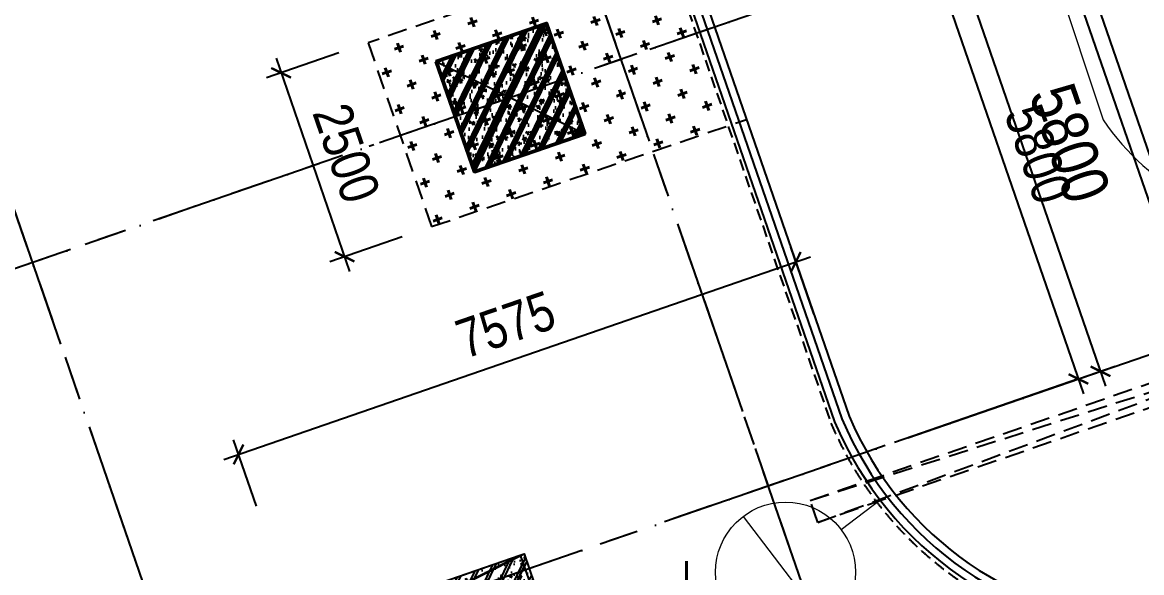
# Model space of a CAD drawing. Header units: millimetres. Extents: x -1534340 to 1713810, y -1348191 to 1114081.
# Drawn here: x 1287855 to 1302238, y -312166 to -305095 of the extents above; entities that cross this region are included whole.
import ezdxf

# ---------------------------------------------------------------- set-up
doc = ezdxf.new("R2010")
doc.units = ezdxf.units.MM
doc.header["$LTSCALE"] = 100
doc.header["$PDMODE"] = 32
doc.header["$PDSIZE"] = 2.5
for name, pattern in [('CENTER2', [1.125, 0.75, -0.125, 0.125, -0.125]), ('DASHED', [4.5, 3, -1.5]), ('HIDDEN', [0.375, 0.25, -0.125]), ('xref.asix of  podium$0$xref.asix of  podium$0$DASHDOT', [1, 0.5, -0.25, 0, -0.25])]:
    doc.linetypes.add(name, pattern=pattern)
for name, color, linetype, lineweight in [('0-Hatch', 250, 'Continuous', 40), ('KT-Net cot', 2, 'Continuous', 50), ('KT-Net cot vach', 6, 'Continuous', 50), ('KT-Net thay', 7, 'Continuous', 15)]:
    doc.layers.add(name, color=color, linetype=linetype, lineweight=lineweight)
for name, color, linetype in [('0-khuat', 3, 'HIDDEN'), ('A-GLAZ', 135, 'Continuous'), ('ccu11-Khuat', 9, 'DASHED'), ('ccu11-Manh', 8, 'Continuous'), ('ccu12-Manh', 8, 'Continuous'), ('ccu12-Thay', 7, 'Continuous'), ('ccu12-Truc', 13, 'CENTER2'), ('KC2-DIM', 251, 'Continuous'), ('KCS_COLUMN', 2, 'Continuous'), ('KT-Dim', 8, 'Continuous'), ('xref.asix of  podium$0$xref.asix of  podium$0$AUDIT_I_220805193045-5', 6, 'Continuous'), ('xref.asix of  podium$0$xref.asix of  podium$0$KC2-DIM', 251, 'Continuous'), ('xref.asix of  podium$0$xref.asix of  podium$0$KT-Kich thuoc', 9, 'Continuous'), ('xref.asix of  podium$0$xref.asix of  podium$0$KT-Luoi truc South Tower', 8, 'xref.asix of  podium$0$xref.asix of  podium$0$DASHDOT'), ('xref.asix of  podium$0$xref.asix of  podium$0$KT-Net cot vach', 6, 'Continuous'), ('Xref_ST_MBDV Cot vach 30.7.2022|Xref_ST_MBDV Cot vach 30.7.2022|Xref_ST_MBDV Cot vach 30.7.2022|Xref_ST_MBDV Cot vach 30.7.2022|KC-Betong', 6, 'Continuous')]:
    doc.layers.add(name, color=color, linetype=linetype)
doc.styles.add('Arial Narrow', font='ARIALN.TTF')
doc.dimstyles.new('ccu12-200', dxfattribs={"dimscale": 200, "dimtxt": 2.5, "dimasz": 1, "dimexe": 1, "dimexo": 2, "dimgap": 1, "dimtad": 1, "dimdec": 0, "dimrnd": 5, "dimdsep": 46, "dimtxsty": 'Arial Narrow', "dimblk": 'ARCHTICK', "dimcen": -1, "dimdle": 1, "dimclrd": 256, "dimclre": 256, "dimclrt": 3, "dimadec": 0, "dimazin": 2, "dimtfac": 0.1, "dimtdec": 0, "dimtmove": 0, "dimatfit": 1, "dimldrblk": 'ARCHTICK', "dimfxl": 1, "dimtvp": 0.8333333333333334, "dimtolj": 1, "dimtzin": 12, "dimarcsym": 0})
doc.dimstyles.new('CCU_1-200', dxfattribs={"dimscale": 200, "dimtxt": 3, "dimasz": 1, "dimexe": 1, "dimexo": 2, "dimgap": 0.5, "dimtad": 1, "dimdec": 0, "dimdsep": 46, "dimtxsty": 'Arial Narrow', "dimblk": 'ARCHTICK', "dimcen": -1, "dimdle": 1, "dimclrd": 256, "dimclre": 256, "dimclrt": 3, "dimadec": 0, "dimazin": 2, "dimtfac": 0.1, "dimtdec": 0, "dimtix": 1, "dimtmove": 2, "dimatfit": 1, "dimfxl": 1, "dimtvp": 0.8333333333333334, "dimtolj": 1, "dimtzin": 12, "dimarcsym": 0})
pattern_1 = [(49.99999999999999, (-549.9999999999709, 3049.999999999996), (286.9040730403014, -25.10085399303804), [30, -330]), (355, (-549.9999999999709, 3049.999999999996), (-55.50053344520001, 300.8768534800047), [24, -264]), (100.4514, (-526.0913279999709, 3047.908263999996), (231.4037526856086, 275.7758168243814), [25.496076, -280.4568448]), (46.18420000000001, (-549.9999999999709, 3129.999999999996), (426.8964194502578, -66.20760573160723), [45, -495]), (96.6356, (-514.4253019999708, 3124.482677199996), (373.8650822194813, 389.6471483601767), [38.2441152, -420.6852]), (351.1842, (-549.9999999999709, 3129.999999999996), (373.8647780534509, 389.6474403701299), [36, -396]), (21, (-509.9999999999709, 3109.999999999996), (238.7628208473847, -161.0475562661355), [30, -330]), (326.0000000000001, (-509.9999999999709, 3109.999999999996), (97.32613276863269, 290.0600180187412), [24, -264]), (71.4514, (-490.1031067999709, 3096.579357599996), (336.089051432596, 129.012198683981), [25.496076, -280.4568448]), (37.50000000000001, (-549.9999999999709, 3049.999999999996), (4.863942126916267, 133.1575415325246), [0, -260.8, 0, -268, 0, -265]), (7.499999999999999, (-549.9999999999709, 3049.999999999996), (105.2278149768594, 157.7646847529441), [0, -152.8, 0, -254.8, 0, -101]), (327.5, (-639.1999999999709, 3049.999999999996), (213.5289744689636, -9.021948693751902), [0, -100, 0, -312, 0, -414]), (317.5, (-679.1999999999709, 3049.999999999996), (233.2744677369545, 40.04199293292709), [0, -130, 0, -207.2, 0, -294]), (45, (-549.9999999999709, 3049.999999999996), (-120.2081528017131, 120.2081528017131), []), (45, (-549.9999999999709, 3098.999999999996), (-120.2081528017131, 120.2081528017131), [])]
pattern_2 = [(49.99999999999999, (550, -550), (286.9040730403014, -25.10085399303804), [30, -330]), (355, (550, -550), (-55.50053344520001, 300.8768534800047), [24, -264]), (100.4514, (573.908672, -552.091736), (231.4037526856086, 275.7758168243814), [25.496076, -280.4568448]), (46.18420000000001, (550, -470), (426.8964194502578, -66.20760573160723), [45, -495]), (96.6356, (585.574698, -475.5173228), (373.8650822194813, 389.6471483601767), [38.2441152, -420.6852]), (351.1842, (550, -470), (373.8647780534509, 389.6474403701299), [36, -396]), (21, (590, -490), (238.7628208473847, -161.0475562661355), [30, -330]), (326.0000000000001, (590, -490), (97.32613276863269, 290.0600180187412), [24, -264]), (71.4514, (609.8968932, -503.4206424), (336.089051432596, 129.012198683981), [25.496076, -280.4568448]), (37.50000000000001, (550, -550), (4.863942126916267, 133.1575415325246), [0, -260.8, 0, -268, 0, -265]), (7.499999999999999, (550, -550), (105.2278149768594, 157.7646847529441), [0, -152.8, 0, -254.8, 0, -101]), (327.5, (460.8, -550), (213.5289744689636, -9.021948693751902), [0, -100, 0, -312, 0, -414]), (317.5, (420.8, -550), (233.2744677369545, 40.04199293292709), [0, -130, 0, -207.2, 0, -294]), (45, (550, -550), (-120.2081528017131, 120.2081528017131), []), (45, (550, -501), (-120.2081528017131, 120.2081528017131), [])]

# ---------------------------------------------------------------- blocks, each defined once
blk = doc.blocks.new('MBKC-T1-PN')
at = {"layer": '0-Hatch', "ltscale": 2}
h = blk.add_hatch(dxfattribs=at)
h.set_pattern_fill('CROSS', color=256, scale=1000, angle=109.047137953997, style=0)
h.set_pattern_definition([(109.0471379539969, (4095379.558955854, -6944049.572572802), (-317.8990851971258, 154.7261181275824), [124.9999999999992, -374.9999999999968]), (199.0471379539969, (4095418.240485385, -6943970.097801504), (-154.7261181275824, -317.8990851971258), [124.9999999999992, -374.9999999999967])])
h.paths.add_polyline_path([(63504.96858907817, -3306.437818571052), (59697.03626624704, -4607.525491593929), (60512.90082559898, -6970.651603504433), (64320.83314843057, -5669.563930481556)])
h = blk.add_hatch(dxfattribs=at)
h.set_pattern_fill('CROSS', color=256, scale=1000, angle=90.00000000000001, style=0)
h.set_pattern_definition([(90, (-894364.7616369408, 300749.4537652719), (-6350.000000000002, 6350), [3175, -9525.000000000002]), (180, (-892777.2616369408, 302336.9537652719), (-6350, -6350.000000000002), [3175, -9525.000000000002])])
h.paths.add_polyline_path([(44970.57265213598, -15576.86343265424), (64016.33649875247, -9001.349103040586), (65302.47815265995, -12726.61666239559), (73786.80464420305, -12726.61666239559), (73786.804644207, -25676.61616688932), (62786.8044734241, -25676.61616688932), (62786.8044734241, -28976.61616601376), (49596.80166034354, -28976.61616601376)])
at = {"layer": '0-khuat', "ltscale": 10}
for p, q in [((63742.30975785782, -3230.265721121163), (59697.03626624704, -4607.525491593929)), ((59697.03626624704, -4607.525491593929), (60512.90082559898, -6970.651603504433)), ((60512.90082559898, -6970.651603504433), (64559.68563075713, -5592.877288995835))]:
    blk.add_line(p, q, dxfattribs=at)
at = {"layer": 'ccu11-Khuat', "ltscale": 0.5, "elevation": -0.1248620286703281}
blk.add_lwpolyline([(100590.5864808073, -35426.61506945355), (55455.55192690738, -35426.61506945355, -0.3269618123751123), (50827.94980508671, -32029.33521380113), (46319.23951797537, -19000.21078809898, 0.4276624970093012), (30482.82222025329, -12597.84133938845), (15440.22126940242, -17787.66880758357, -0.1965409036496166), (11052.14983252855, -17540.17514300876, -0.04529122358984782), (3605.473727127304, -9503.081798993808), (-504.3626536345109, -3435.722267398494, -0.3990343803495413), (1771.304140177555, 352.6720043509267), (31190.7288702894, 10495.31749677, -0.1204403028230274), (42591.70211395179, 11817.81507882464), (58406.76826363965, 7707.460248947376, -0.2262547279600852), (60280.00056402339, 6012.837931064423), (65645.2552123724, -9495.342720050656, 0.2916469557633262), (69738.37575314008, -12326.61538209155), (89786.80552536738, -12326.61538209155)], format="xyb", dxfattribs=at)
at = {"layer": 'ccu12-Thay', "ltscale": 0.5, "elevation": -0.1248620286703281}
blk.add_lwpolyline([(31106.50964570185, 10730.72245935566, -0.1205795836710196), (42638.87529900065, 12063.86032439285), (58473.93133406853, 7948.310099115886, -0.2272385897093211), (60513.96545474557, 6101.210590459232), (65878.82024020283, -9405.814263519424, 0.2908633368540378), (69743.14055128163, -12076.61538209155), (90036.80552536761, -12076.61538209155)], format="xyb", dxfattribs=at)
blk = doc.blocks.new('_ARCHTICK')
at = {"color": 0, "linetype": 'ByBlock', "const_width": 0.15}
blk.add_lwpolyline([(-0.5, -0.5), (0.5, 0.5)], dxfattribs=at)
blk = doc.blocks.new('*D1143')
at = {"layer": 'Defpoints', "color": 0, "transparency": 16777216}
for p in [(373325.7696821648, -61952.19573245836, 0.0007356123916695267), (377787.2921651834, -66547.80520600892), (375217.9121880564, -67434.87730544891, 0.0007666026713804702)]:
    blk.add_point(p, dxfattribs=at)
at = {"layer": 'KT-Dim', "lineweight": -2, "transparency": 16777216}
for p, q in [((375829.21957744, -60876.30172406523), (377852.5612514373, -66736.85532206162)), ((373703.8699142704, -61821.65755995034), (376083.5387797467, -61000.08275386402)), ((375596.012420162, -67304.3391329409), (377976.3422812361, -66482.53611975488))]:
    blk.add_line(p, q, dxfattribs=at)
at = {"layer": 'KT-Dim', "lineweight": -2, "transparency": 16777216, "xscale": 200, "yscale": 200, "zscale": 200}
for p, rotation in [((375894.488663694, -61065.35184011799), 109.0471074728855), ((377787.2921651833, -66547.80520600885), 289.0471074728856)]:
    blk.add_blockref('_ARCHTICK', p, dxfattribs=dict(at, rotation=rotation))
at = {"layer": 'KT-Dim', "color": 3, "transparency": 16777216, "insert": (377271.250236947, -63657.99785587308), "char_height": 500, "attachment_point": 5, "rotation": 289.04710747288556, "style": 'Arial Narrow'}
blk.add_mtext('\\A1;5800', dxfattribs=at)
blk = doc.blocks.new('*D1124')
at = {"layer": 'Defpoints', "color": 0, "transparency": 16777216}
for p in [(366646.887502437, -37704.25700299309, 0.0008513056641429317), (379299.6929281667, -66025.65167231504), (376730.3129510398, -66912.72377175502, 0.0007666026713804702)]:
    blk.add_point(p, dxfattribs=at)
at = {"layer": 'KT-Dim', "lineweight": -2, "transparency": 16777216}
for p, q in [((369150.3500194298, -36628.3586369831), (379364.9620144206, -66214.70178836775)), ((367024.9877345426, -37573.71883048504), (369404.6692217365, -36752.13966678189)), ((377108.4131831453, -66782.185599247), (379488.7430442194, -65960.38258606098))]:
    blk.add_line(p, q, dxfattribs=at)
at = {"layer": 'KT-Dim', "lineweight": -2, "transparency": 16777216, "xscale": 200, "yscale": 200, "zscale": 200}
for p, rotation in [((369215.6191056837, -36817.40875303587), 109.0471074728855), ((379299.6929281667, -66025.65167231495), 289.0471074728856)]:
    blk.add_blockref('_ARCHTICK', p, dxfattribs=dict(at, rotation=rotation))
at = {"layer": 'KT-Dim', "color": 3, "transparency": 16777216, "insert": (374688.0158394334, -51272.94954548511), "char_height": 500, "attachment_point": 5, "rotation": 289.04710747288556, "style": 'Arial Narrow'}
blk.add_mtext('\\A1;30900', dxfattribs=at)
blk = doc.blocks.new('*U150')
h = blk.add_hatch()
h.set_pattern_fill('VATLIEU04', color=250, scale=40, style=0, pattern_type=2)
h.set_pattern_definition(pattern_1)
h.paths.add_polyline_path([(-475, -474.9999999999998), (-75, -475.0000000000038), (-74.9999999999709, 2524.999999999996), (-474.9999999999709, 2525)])
at = {"color": 6, "ltscale": 0.25}
blk.add_lwpolyline([(-475, -474.9999999999998), (-75, -475.0000000000038), (-74.9999999999709, 2524.999999999996), (-474.9999999999709, 2525)], close=True, dxfattribs=at)
at = {"layer": 'Defpoints', "linetype": 'ByBlock', "ltscale": 30}
for p, q in [((-75, -475.0000000000038), (-474.9999999999709, 2525)), ((-475, -474.9999999999998), (-74.9999999999709, 2524.999999999996))]:
    blk.add_line(p, q, dxfattribs=at)
blk = doc.blocks.new('*U151')
h = blk.add_hatch()
h.set_pattern_fill('VATLIEU04', color=250, scale=40, style=0, pattern_type=2)
h.set_pattern_definition(pattern_2)
h.paths.add_polyline_path([(-475, 475), (1025, 475), (1025, -1025), (-475, -1025)])
at = {"color": 6, "ltscale": 0.25}
blk.add_lwpolyline([(-475, 475), (1025, 475), (1025, -1025), (-475, -1025)], close=True, dxfattribs=at)
at = {"layer": 'Defpoints', "linetype": 'ByBlock', "ltscale": 30}
for p, q in [((1025, 475), (-475, -1025)), ((-475, 475), (1025, -1025))]:
    blk.add_line(p, q, dxfattribs=at)
blk = doc.blocks.new('MBDV-B1-T1-PN')
at = {"layer": 'KT-Net cot vach', "rotation": 19.04713795399666}
blk.add_blockref('*U151', (61177.34796688659, -5141.516692961333), dxfattribs=at)
at = {"layer": 'Xref_ST_MBDV Cot vach 30.7.2022|Xref_ST_MBDV Cot vach 30.7.2022|Xref_ST_MBDV Cot vach 30.7.2022|Xref_ST_MBDV Cot vach 30.7.2022|KC-Betong', "linetype": 'ByBlock', "xscale": -0.9999999999999989, "rotation": 289.0471379532163}
blk.add_blockref('*U150', (59241.89047800889, -11945.67000419629), dxfattribs=at)
blk = doc.blocks.new('*D1340')
at = {"layer": 'Defpoints', "color": 0, "ltscale": 0.5, "transparency": 16777216}
for p in [(1296065.794023228, -303176.7990146437), (1296336.930678435, -303961.6534836288, -0.1248620286703281), (1292297.906733668, -305356.9789687459)]:
    blk.add_point(p, dxfattribs=at)
at = {"layer": 'KC2-DIM', "lineweight": -2, "ltscale": 0.5, "transparency": 16777216}
for p, q in [((1296206.320377608, -303583.5781613478), (1296000.488872815, -302987.7613535032)), ((1291837.732417321, -304637.4296501742), (1296254.831684369, -303111.4938642303)), ((1292167.296432842, -304978.9036464649), (1291961.464928048, -304383.0868386202))]:
    blk.add_line(p, q, dxfattribs=at)
at = {"layer": 'KC2-DIM', "lineweight": -2, "ltscale": 0.5, "transparency": 16777216, "xscale": 200, "yscale": 200, "zscale": 200}
for p, rotation in [((1296065.794023228, -303176.7990146437), 19.05803786654431), ((1292026.770078462, -304572.1244997607), 199.0580378665443)]:
    blk.add_blockref('_ARCHTICK', p, dxfattribs=dict(at, rotation=rotation))
at = {"layer": 'KC2-DIM', "color": 3, "ltscale": 0.5, "transparency": 16777216, "insert": (1293897.619286031, -303444.1302874605), "char_height": 500, "attachment_point": 5, "rotation": 19.058037866544307, "style": 'Arial Narrow', "bg_fill": 3, "box_fill_scale": 1.1, "bg_fill_color": 256, "bg_fill_true_color": 13158600, "bg_fill_transparency": 0}
blk.add_mtext('\\A1;4275', dxfattribs=at)
blk = doc.blocks.new('*D1341')
at = {"layer": 'Defpoints', "color": 0, "ltscale": 0.5, "transparency": 16777216}
for p in [(1292297.906733668, -305356.9789687459), (1293113.77129302, -307720.1050806565), (1291995.485398264, -308106.191047104)]:
    blk.add_point(p, dxfattribs=at)
at = {"layer": 'KC2-DIM', "lineweight": -2, "ltscale": 0.5, "transparency": 16777216}
for p, q in [((1291919.806555763, -305487.5172982421), (1290990.570749959, -305808.3340999417)), ((1291114.351674164, -305554.0148462406), (1292060.754563012, -308295.2411360569)), ((1292735.671115114, -307850.6434101528), (1291806.435309311, -308171.4602118522))]:
    blk.add_line(p, q, dxfattribs=at)
at = {"layer": 'KC2-DIM', "lineweight": -2, "ltscale": 0.5, "transparency": 16777216, "xscale": 200, "yscale": 200, "zscale": 200}
for p, rotation in [((1291179.620838912, -305743.0649351935), 109.0471312622707), ((1291995.485398264, -308106.191047104), 289.0471312622706)]:
    blk.add_blockref('_ARCHTICK', p, dxfattribs=dict(at, rotation=rotation))
at = {"layer": 'KC2-DIM', "color": 3, "ltscale": 0.5, "transparency": 16777216, "insert": (1292017.912879406, -306776.0471452717), "char_height": 500, "attachment_point": 5, "rotation": 289.0471312622707, "style": 'Arial Narrow', "bg_fill": 3, "box_fill_scale": 1.1, "bg_fill_color": 256, "bg_fill_true_color": 13158600, "bg_fill_transparency": 0}
blk.add_mtext('\\A1;2500', dxfattribs=at)
blk = doc.blocks.new('*D1373')
at = {"layer": 'Defpoints', "color": 0, "ltscale": 0.5, "transparency": 16777216}
for p in [(1297794.545024164, -308173.1680762052), (1298155.627441316, -309218.5666773091, -0.1248620286703281), (1290993.994006942, -311692.2067878954)]:
    blk.add_point(p, dxfattribs=at)
at = {"layer": 'KC2-DIM', "lineweight": -2, "ltscale": 0.5, "transparency": 16777216}
for p, q in [((1298025.037202007, -308840.4844251508), (1297729.249904509, -307984.126950126)), ((1290443.870463711, -310712.1033064461), (1297983.586150243, -308107.8729565506)), ((1290863.403767633, -311314.1245357371), (1290567.616470135, -310457.7670607123))]:
    blk.add_line(p, q, dxfattribs=at)
at = {"layer": 'KC2-DIM', "lineweight": -2, "ltscale": 0.5, "transparency": 16777216, "xscale": 200, "yscale": 200, "zscale": 200}
for p, rotation in [((1297794.545024164, -308173.1680762052), 19.05499765289829), ((1290632.91158979, -310646.8081867915), 199.0549976528983)]:
    blk.add_blockref('_ARCHTICK', p, dxfattribs=dict(at, rotation=rotation))
at = {"layer": 'KC2-DIM', "color": 3, "ltscale": 0.5, "transparency": 16777216, "insert": (1294065.422423846, -308980.6159012376), "char_height": 500, "attachment_point": 5, "rotation": 19.054997652898283, "style": 'Arial Narrow', "bg_fill": 3, "box_fill_scale": 1.1, "bg_fill_color": 256, "bg_fill_true_color": 13158600, "bg_fill_transparency": 0}
blk.add_mtext('\\A1;7575', dxfattribs=at)
blk = doc.blocks.new('VACH-NN-PN-T1')
at = {"layer": 'KCS_COLUMN', "linetype": 'HIDDEN', "ltscale": 10}
for p, q in [((67081.11440987396, -22701.23443988373), (78846.10788214393, -18322.01623954385)), ((66983.21527863783, -22417.65771282808), (78944.0116623817, -18605.59136154031))]:
    blk.add_line(p, q, dxfattribs=at)
blk.add_lwpolyline([(67081.11905887583, -22701.23283482454), (66983.21527863783, -22417.65771282808), (78846.10788214393, -18322.01623954385), (78944.0116623817, -18605.59136154031)], close=True, dxfattribs=at)
blk = doc.blocks.new('*U2802')
h = blk.add_hatch()
h.set_pattern_fill('VATLIEU04', color=250, scale=40, style=0, pattern_type=2)
h.set_pattern_definition(pattern_2)
h.paths.add_polyline_path([(-475, 475), (1025, 475), (1025, -1025), (-475, -1025)])
at = {"color": 6, "ltscale": 0.25}
blk.add_lwpolyline([(-475, 475), (1025, 475), (1025, -1025), (-475, -1025)], close=True, dxfattribs=at)
at = {"layer": 'Defpoints', "linetype": 'ByBlock', "ltscale": 30}
for p, q in [((1025, 475), (-475, -1025)), ((-475, 475), (1025, -1025))]:
    blk.add_line(p, q, dxfattribs=at)
blk = doc.blocks.new('*U2800')
h = blk.add_hatch()
h.set_pattern_fill('VATLIEU04', color=250, scale=40, style=0, pattern_type=2)
h.set_pattern_definition(pattern_1)
h.paths.add_polyline_path([(-475, -474.9999999999998), (-75, -475.0000000000038), (-74.9999999999709, 2524.999999999996), (-474.9999999999709, 2525)])
at = {"color": 6, "ltscale": 0.25}
blk.add_lwpolyline([(-475, -474.9999999999998), (-75, -475.0000000000038), (-74.9999999999709, 2524.999999999996), (-474.9999999999709, 2525)], close=True, dxfattribs=at)
at = {"layer": 'Defpoints', "linetype": 'ByBlock', "ltscale": 30}
for p, q in [((-75, -475.0000000000038), (-474.9999999999709, 2525)), ((-475, -474.9999999999998), (-74.9999999999709, 2524.999999999996))]:
    blk.add_line(p, q, dxfattribs=at)
blk = doc.blocks.new('xref.asix of  podium$0$xref.asix of  podium$0$MBCot-PN-flat-22')
at = {"layer": 'xref.asix of  podium$0$xref.asix of  podium$0$AUDIT_I_220805193045-5', "linetype": 'ByBlock', "xscale": -0.9999999999999999, "rotation": 289.0471379532163}
blk.add_blockref('*U2800', (59289.1498957742, -11929.35427856341, 4.684439631858491e-05), dxfattribs=at)
at = {"layer": 'xref.asix of  podium$0$xref.asix of  podium$0$KT-Net cot vach', "rotation": 19.04713795399666}
blk.add_blockref('*U2802', (61177.34815428592, -5141.517130494583), dxfattribs=at)
blk = doc.blocks.new('*D2860')
at = {"layer": 'Defpoints', "color": 0, "transparency": 16777216}
for p in [(-40684.27925670334, 38336.63907999452), (-37450.90577111414, 33317.01419353685), (-38791.475754885, 32854.18571421679)]:
    blk.add_point(p, dxfattribs=at)
at = {"layer": 'xref.asix of  podium$0$xref.asix of  podium$0$KT-Kich thuoc', "lineweight": -2, "transparency": 16777216}
for p, q in [((-39408.97835541391, 38988.51767666984), (-37385.63668497497, 33127.96407744443)), ((-40306.1790245185, 38467.17725227288), (-39154.65915318231, 38864.7366467166)), ((-38413.37552270017, 32984.72388649514), (-37261.85565502173, 33382.28327967603))]:
    blk.add_line(p, q, dxfattribs=at)
at = {"layer": 'xref.asix of  podium$0$xref.asix of  podium$0$KT-Kich thuoc', "lineweight": -2, "transparency": 16777216, "xscale": 200, "yscale": 200, "zscale": 200}
for p, rotation in [((-39343.70926927473, 38799.46756057742), 109.0471074380958), ((-37450.90577111414, 33317.01419353685), 289.0471074380958)]:
    blk.add_blockref('_ARCHTICK', p, dxfattribs=dict(at, rotation=rotation))
at = {"layer": 'xref.asix of  podium$0$xref.asix of  podium$0$KT-Kich thuoc', "color": 3, "transparency": 16777216, "insert": (-37846.2914838139, 36248.47302323207), "char_height": 600, "attachment_point": 5, "rotation": 289.04710743809585, "style": 'Arial Narrow'}
blk.add_mtext('\\A1;5800', dxfattribs=at)
blk = doc.blocks.new('*D2838')
at = {"layer": 'Defpoints', "color": 0, "transparency": 16777216}
for p in [(-48875.54985695332, 62062.42943764805), (-36033.03017826203, 33806.5331443351), (-38791.4760327246, 32854.18651897169)]:
    blk.add_point(p, dxfattribs=at)
at = {"layer": 'xref.asix of  podium$0$xref.asix of  podium$0$KT-Kich thuoc', "lineweight": -2, "transparency": 16777216}
for p, q in [((-46182.37306914905, 63203.82618582961), (-35967.76109212286, 33617.48302824268)), ((-48497.44962476849, 62192.96760992641), (-45928.05386691745, 63080.04515587637)), ((-38413.37580053977, 32984.72469125005), (-35843.98006216961, 33871.80223047428))]:
    blk.add_line(p, q, dxfattribs=at)
at = {"layer": 'xref.asix of  podium$0$xref.asix of  podium$0$KT-Kich thuoc', "lineweight": -2, "transparency": 16777216, "xscale": 200, "yscale": 200, "zscale": 200}
for p, rotation in [((-46117.10398300987, 63014.77606973719), 109.0471074380958), ((-36033.03017826203, 33806.5331443351), 289.0471074380958)]:
    blk.add_blockref('_ARCHTICK', p, dxfattribs=dict(at, rotation=rotation))
at = {"layer": 'xref.asix of  podium$0$xref.asix of  podium$0$KT-Kich thuoc', "color": 3, "transparency": 16777216, "insert": (-40690.97037478242, 48543.26304705357), "char_height": 600, "attachment_point": 5, "rotation": 289.04710743809585, "style": 'Arial Narrow'}
blk.add_mtext('\\A1;30900', dxfattribs=at)
blk = doc.blocks.new('Grid-ST-flat-3')
at = {"layer": 'ccu12-Truc', "ltscale": 30}
for p, q in [((361622.2284453711, -32650.90975400561), (374729.8888652187, -70616.82275023795)), ((354060.2251921427, -35261.67722702224), (370215.9049475128, -82056.07930523856)), ((377595.9390357225, -60477.92775269796), (312746.7367284151, -82866.99351539748)), ((377787.2916931123, -66547.80383867014), (314639.5431473439, -88349.44587364572))]:
    blk.add_line(p, q, dxfattribs=at)
at = {"layer": 'KT-Dim'}
for base, p1, p2, picture, middle in [((379299.6929281667, -66025.65167231504, -0.0008513056641429317), (366646.887502437, -37704.25700299308), (376730.3129510398, -66912.723771755, -8.470299276246152e-05), '*D1124', (374688.0158394334, -51272.94954548511, -0.0008513056641429317)), ((377787.2921651834, -66547.80520600892, -0.0007356123916695267), (373325.7696821648, -61952.19573245838), (375217.9121880564, -67434.87730544893, 3.099027971094348e-05), '*D1143', (377271.250236947, -63657.99785587308, -0.0007356123916695267))]:
    dim = blk.add_linear_dim(base=base, p1=p1, p2=p2, angle=109.0471074728856, dimstyle='ccu12-200', dxfattribs=at)
    dim.commit()
    dim.dimension.update_dxf_attribs({"geometry": picture, "text_midpoint": middle})
blk = doc.blocks.new('xref.asix of  podium$0$xref.asix of  podium$0$Asix South Tower')
at = {"layer": 'xref.asix of  podium$0$xref.asix of  podium$0$KT-Luoi truc South Tower', "ltscale": 10}
for p, q in [((-53965.3708366137, 67304.51608048682), (-40792.54849417135, 29149.86369040317)), ((-61527.3740898408, 64693.74860747019), (-45306.53241187707, 17710.6071354025)), ((-37736.78259606101, 39354.25279267691), (-105450.5498458836, 15976.20623329247)), ((-37735.1456662789, 33218.88260197092), (-103274.1683006845, 10591.65765681572))]:
    blk.add_line(p, q, dxfattribs=at)
at = {"layer": 'xref.asix of  podium$0$xref.asix of  podium$0$KT-Kich thuoc'}
dim = blk.add_linear_dim(base=(-36033.03017826203, 33806.5331443351), p1=(-48875.54985695332, 62062.42943764804), p2=(-38791.4760327246, 32854.18651897169), angle=109.0471074380958, dimstyle='CCU_1-200', dxfattribs=at)
dim.commit()
dim.dimension.update_dxf_attribs({"geometry": '*D2838', "text_midpoint": (-40690.97037478242, 48543.26304705357)})
dim = blk.add_linear_dim(base=(-37450.90577111414, 33317.01419353685), p1=(-40684.27925670333, 38336.63907999452), p2=(-38791.475754885, 32854.18571421679), angle=109.0471074380958, dimstyle='CCU_1-200', dxfattribs=at)
dim.commit()
dim.dimension.update_dxf_attribs({"geometry": '*D2860', "text_midpoint": (-37846.2914838139, 36248.47302323207), "dimtype": 128})
blk = doc.blocks.new('312')
at = {"layer": 'A-GLAZ', "elevation": -0.0003900927901394197}
for points in [[(1490551.375902702, -289244.5673159846, -0.120579583671019), (1502083.741556, -287911.4294509474), (1517918.797591068, -292026.9796762244, -0.2272385897093211), (1519958.831711745, -293874.0791848811), (1525323.686497203, -309381.1040388597, 0.2908633368540378), (1529188.006808281, -312051.9051574318), (1549481.671782367, -312051.9051574318)], [(1512572.21261897, -290740.7180175324), (1517891.953263211, -292123.3250483087, -0.2268593763515339), (1519865.234532414, -293909.3958086165), (1525230.269498805, -309416.9414726307, 0.2911846127893478), (1529186.084968508, -312151.9051574318), (1549381.671782367, -312151.9051574318)], [(1512545.570905883, -290837.1160494412), (1517865.081299454, -292219.6632377895, -0.226461319784536), (1519771.652192945, -293944.7553267285), (1525136.840417294, -309452.7439803644, 0.2914953560427168), (1529184.184472846, -312251.9051574318), (1549281.671782367, -312251.9051574318)]]:
    blk.add_lwpolyline(points, format="xyb", dxfattribs=at)
at = {"layer": 'KT-Net thay'}
for p, q in [((1525221.01233768, -310839.4355032369, -0.0001131582806080253), (1525719.934060859, -310457.8615478855, -0.0001465647455946067)), ((1523959.375496816, -310671.2912741493, -1.4314924489832e-08), (1525052.868108592, -312101.0723441022, -1.4314924489832e-08))]:
    blk.add_line(p, q, dxfattribs=at)
at = {"layer": 'KT-Net thay', "elevation": 8.974038059341893e-09}
blk.add_lwpolyline([(1520144.802695759, -294411.6252670294), (1524391.651668426, -292942.3732184469), (1528585.735896592, -305575.1602314989, 0.2465730965828214), (1531213.456099047, -306970.0784713085), (1552731.655655239, -306970.0784713085), (1552731.655655239, -312051.9197883868)], format="xyb", dxfattribs=at)
at = {"layer": 'KT-Net thay'}
blk.add_circle((1524506.121802705, -311386.1818091252, -1.4314924489832e-08), 900, dxfattribs=at)
at = {"layer": 'xref.asix of  podium$0$xref.asix of  podium$0$KC2-DIM'}
blk.add_blockref('xref.asix of  podium$0$xref.asix of  podium$0$MBCot-PN-flat-22', (1459444.866092697, -299975.2893285389), dxfattribs=at)
at = {"layer": 'xref.asix of  podium$0$xref.asix of  podium$0$KT-Kich thuoc'}
blk.add_blockref('xref.asix of  podium$0$xref.asix of  podium$0$Asix South Tower', (1566004.720627273, -342122.3205197669), dxfattribs=at)

msp = doc.modelspace()

# ---------------------------------------------------------------- block references
for name, p in [('MBKC-T1-PN', (1232600.871086698, -300749.4537652719)), ('Grid-ST-flat-3', (923638.2882514866, -243129.7985158589))]:
    msp.add_blockref(name, p)
at = {"layer": 'ccu11-Manh'}
msp.add_blockref('MBDV-B1-T1-PN', (1232600.871086698, -300749.4537652719), dxfattribs=at)

# ---------------------------------------------------------------- next in the draw order: dimensions: what is measured, and where the dimension line sits
at = {"layer": 'KC2-DIM', "ltscale": 0.5}
dim = msp.add_aligned_dim(p1=(1292297.906733668, -305356.9789687459), p2=(1296336.930678435, -303961.6534836289, -0.1248620286703281), distance=830.3683660175881, dimstyle='ccu12-200', override={"dimfxl": 150, "dimtfill": 1}, dxfattribs=at)
dim.commit()
dim.dimension.update_dxf_attribs({"geometry": '*D1340', "text_midpoint": (1293897.619286031, -303444.1302874605)})

# ---------------------------------------------------------------- next in the draw order: dimensions: what is measured, and where the dimension line sits
dim = msp.add_aligned_dim(p1=(1292297.906733668, -305356.9789687459), p2=(1293113.77129302, -307720.1050806564), distance=-1183.0577821469517, dimstyle='ccu12-200', override={"dimfxl": 150, "dimtfill": 1}, dxfattribs=at)
dim.commit()
dim.dimension.update_dxf_attribs({"geometry": '*D1341', "text_midpoint": (1292017.912879406, -306776.0471452717)})

# ---------------------------------------------------------------- next in the draw order: dimensions: what is measured, and where the dimension line sits
dim = msp.add_aligned_dim(p1=(1290993.994006942, -311692.2067878955), p2=(1298155.627441316, -309218.5666773092, -0.1248620286703281), distance=1106.001241937158, dimstyle='ccu12-200', override={"dimfxl": 150, "dimtfill": 1}, dxfattribs=at)
dim.commit()
dim.dimension.update_dxf_attribs({"geometry": '*D1373', "text_midpoint": (1294065.422423846, -308980.6159012376)})

# ---------------------------------------------------------------- next in the draw order: block references
at = {"layer": 'KT-Net cot'}
msp.add_blockref('VACH-NN-PN-T1', (1230994.958588628, -288820.4269154225), dxfattribs=at)

# ---------------------------------------------------------------- next in the draw order: block references
at = {"layer": 'ccu12-Manh'}
msp.add_blockref('312', (-226843.9959313669, -774.1646671993076), dxfattribs=at)

doc.saveas('drawing.dxf')
